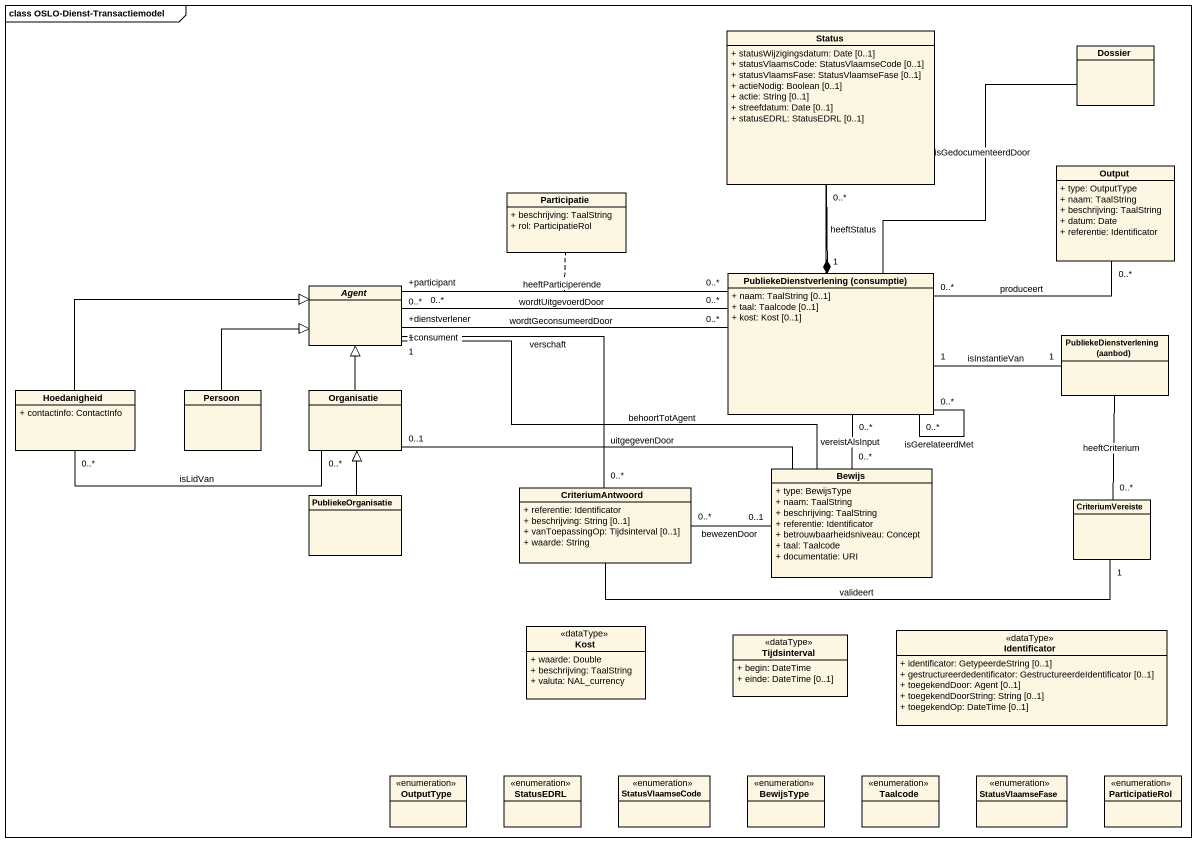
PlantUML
@startuml
mainframe class OSLO-Dienst-Transactiemodel
hide circle
hide empty members
skinparam classAttributeIconSize 0
class Status {
  + statusWijzigingsdatum: Date [0..1]
  + statusVlaamsCode: StatusVlaamseCode [0..1]
  + statusVlaamsFase: StatusVlaamseFase [0..1]
  + actieNodig: Boolean [0..1]
  + actie: String [0..1]
  + streefdatum: Date [0..1]
  + statusEDRL: StatusEDRL [0..1]
}
class Dossier
class Output {
  + type: OutputType
  + naam: TaalString
  + beschrijving: TaalString
  + datum: Date
  + referentie: Identificator
}
class Participatie {
  + beschrijving: TaalString
  + rol: ParticipatieRol
}
abstract class "Agent" as Agent_
class "PubliekeDienstverlening (consumptie)" as PubliekeDienstverlening {
  + naam: TaalString [0..1]
  + taal: Taalcode [0..1]
  + kost: Kost [0..1]
}
class "PubliekeDienstverlening (aanbod)" as PubliekeDienstverlening_2
class Hoedanigheid {
  + contactinfo: ContactInfo
}
class Persoon
class Organisatie
class CriteriumAntwoord {
  + referentie: Identificator
  + beschrijving: String [0..1]
  + vanToepassingOp: Tijdsinterval [0..1]
  + waarde: String
}
class Bewijs {
  + type: BewijsType
  + naam: TaalString
  + beschrijving: TaalString
  + referentie: Identificator
  + betrouwbaarheidsniveau: Concept
  + taal: Taalcode
  + documentatie: URI
}
class PubliekeOrganisatie
class CriteriumVereiste
class Kost <<dataType>> {
  + waarde: Double
  + beschrijving: TaalString
  + valuta: NAL_currency
}
class Tijdsinterval <<dataType>> {
  + begin: DateTime
  + einde: DateTime [0..1]
}
class Identificator <<dataType>> {
  + identificator: GetypeerdeString [0..1]
  + gestructureerdedentificator: GestructureerdeIdentificator [0..1]
  + toegekendDoor: Agent [0..1]
  + toegekendDoorString: String [0..1]
  + toegekendOp: DateTime [0..1]
}
enum OutputType
enum StatusEDRL
enum StatusVlaamseCode
enum BewijsType
enum Taalcode
enum StatusVlaamseFase
enum ParticipatieRol
Status --* PubliekeDienstverlening
Agent_ -- "0..*" CriteriumAntwoord : verschaft
PubliekeDienstverlening "1" -up- "0..*" Status : heeftStatus
PubliekeDienstverlening -up- Dossier : isGedocumenteerdDoor
PubliekeDienstverlening "0..*" -right- "0..*" Output : produceert
PubliekeDienstverlening "0..*" -left- "+participant\n0..*" Agent_ : heeftParticiperende
(PubliekeDienstverlening, Agent_) .. Participatie
PubliekeDienstverlening "0..*" -left- "+dienstverlener\n0..*" Agent_ : wordtUitgevoerdDoor
PubliekeDienstverlening "0..*" -left- "+consument\n1" Agent_ : wordtGeconsumeerdDoor
PubliekeDienstverlening "0..*" -- "0..*" PubliekeDienstverlening : isGerelateerdMet
PubliekeDienstverlening "1" -right- "1" PubliekeDienstverlening_2 : isInstantieVan
PubliekeDienstverlening "0..*" -- "0..*" Bewijs : vereistAlsInput
PubliekeDienstverlening_2 -- "0..*" CriteriumVereiste : heeftCriterium
Hoedanigheid -right-|> Agent_
Hoedanigheid "0..*" -right- "0..*" Organisatie : isLidVan
Persoon -up-|> Agent_
Organisatie -up-|> Agent_
CriteriumAntwoord "0..*" -right- "0..1" Bewijs : bewezenDoor
CriteriumAntwoord -right- "1" CriteriumVereiste : valideert
Bewijs -left- "1" Agent_ : behoortTotAgent
Bewijs -left- "0..1" Organisatie : uitgegevenDoor
PubliekeOrganisatie -up-|> Organisatie
@enduml
